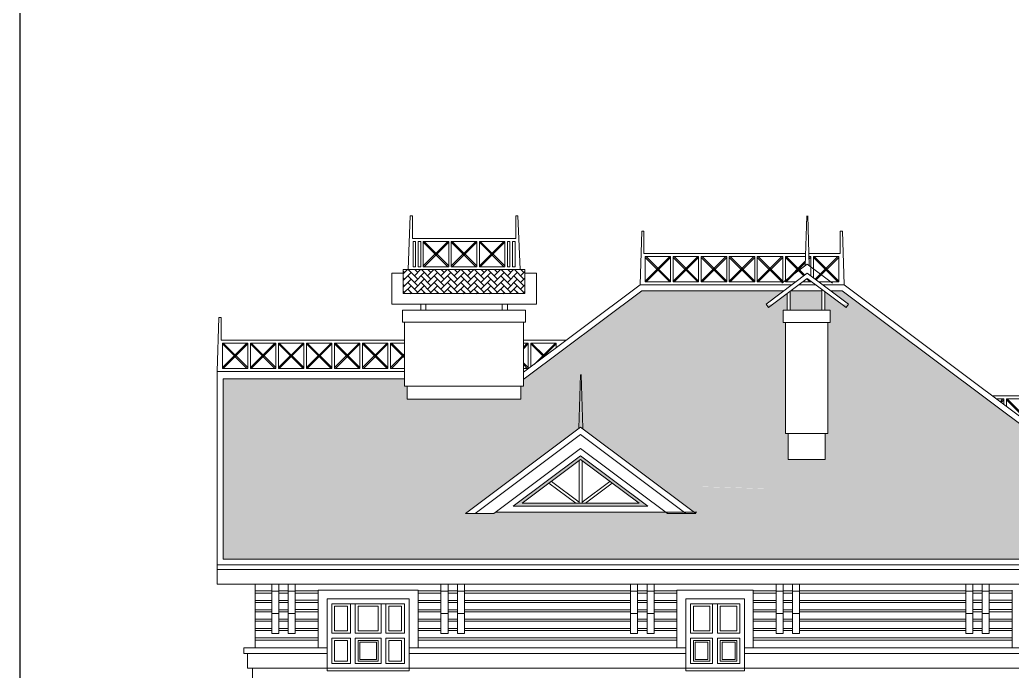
# Model space of a CAD drawing. Header units: inches. Extents: x 50528 to 135443, y 2123 to 51482.
# Drawn here: x 50528 to 67429, y 15214 to 26309 of the extents above; entities that cross this region are included whole.
import ezdxf

# ---------------------------------------------------------------- set-up
doc = ezdxf.new("R2010")
doc.units = ezdxf.units.IN
doc.header["$MEASUREMENT"] = 0
doc.layers.add('hatches', color=8, linetype='Continuous')
doc.layers.add('wall', color=140, linetype='Continuous')

msp = doc.modelspace()

# ---------------------------------------------------------------- hatches: boundary and pattern name
at = {"layer": 'hatches', "ltscale": 50, "true_color": 0xcd6928}
h = msp.add_hatch(dxfattribs=at)
h.set_pattern_fill('AR-HBONE', color=32, scale=20, style=0)
h.paths.add_polyline_path([(57055, 21645), (59129, 21645), (59129, 22056), (57055, 22056)])
h = msp.add_hatch(dxfattribs=at)
h.set_pattern_fill('AR-HBONE', color=32, scale=20, style=0)
h.paths.add_polyline_path([(64187, 21464), (63649, 21464), (63649, 21365), (64187, 21365)], flags=17)
h.paths.add_polyline_path([(60388, 19245), (60388, 19245), (60388, 19245), (60246, 19245), (62041, 17899), (61558, 17899), (61525, 17924), (58633, 17924), (58600, 17899), (58118, 17899), (60079, 19370), (60246, 19245)], flags=16)
h.paths.add_polyline_path([(61841, 17924), (61834, 17924), (61834, 17924), (61832, 17930)], flags=0)
h.paths.add_polyline_path([(60079, 18883), (61225, 18024), (58933, 18024)], flags=0)
h.paths.add_polyline_path([(60079, 18821), (61075, 18074), (59083, 18074)], flags=0)
h.paths.add_polyline_path([(60677, 19676), (61802, 19642)], flags=16)
h.paths.add_polyline_path([(62123, 18355), (63248, 18321), (63349, 18321), (62224, 18355)], flags=16)
h.paths.add_polyline_path([(63599, 21464), (63599, 21649), (63353, 21464)], flags=17)
h.paths.add_polyline_path([(64187, 21464), (64187, 21695), (63661, 21695), (63649, 21686), (63649, 21464)], flags=17)
h.paths.add_polyline_path([(64237, 21680), (64237, 21464), (64526, 21464)], flags=17)
h.paths.add_polyline_path([(59061, 20070), (59061, 19849), (57126, 19849), (57126, 20070), (57081, 20070), (57081, 20191), (53990, 20191), (53990, 17124), (70629, 17124), (64534, 21695), (64335, 21695), (64642, 21464), (64237, 21464), (64237, 21365), (64328, 21365), (64328, 21154), (64290, 21154), (64290, 19265), (64245, 19265), (64245, 18821), (63613, 18821), (63613, 19265), (63568, 19265), (63568, 21154), (63530, 21154), (63530, 21365), (63599, 21365), (63599, 21464), (63237, 21464), (63544, 21695), (61124, 21695), (59119, 20191), (59104, 20191), (59104, 20070)])
h.paths.add_polyline_path([(62797, 17698), (63451, 17698)], flags=16)

# ---------------------------------------------------------------- linework, layer by layer
msp.add_line((50528, 51482), (50528, 2123))
at = {"layer": 'wall', "color": 7, "linetype": 'Continuous', "lineweight": 15, "ltscale": 0.13, "true_color": 0xffffff}
for p, q in [((57177, 22970, -45), (57140, 22054, -45)), ((57177, 22970, -45), (57214, 22970, -45)), ((57214, 22970, -45), (57214, 22584, -45)), ((58973, 22970, -45), (58973, 22584, -45)), ((58973, 22970, -45), (59010, 22970, -45)), ((59010, 22970, -45), (59047, 22054, -45)), ((63932, 22970, -45), (63906, 22121, -45)), ((63947, 22970, -45), (63973, 22121, -45)), ((63947, 22970, -45), (63973, 22121, -45)), ((61120, 22711, -45), (61091, 21795, -45)), ((61120, 22711, -45), (61156, 22711, -45)), ((61156, 22711, -45), (61156, 22327, -45)), ((64502, 22711, -45), (64502, 22327, -45)), ((64539, 22711, -45), (64502, 22711, -45)), ((64539, 22711, -45), (64568, 21795, -45)), ((58973, 22584, -45), (57214, 22584, -45)), ((57267, 22534, -45), (57225, 22534, -45)), ((57225, 22534, -45), (57225, 22102, -45)), ((57267, 22534, -45), (57267, 22102, -45)), ((57312, 22534, -45), (57312, 22102, -45)), ((57355, 22534, -45), (57312, 22534, -45)), ((57355, 22534, -45), (57355, 22102, -45)), ((57355, 22534, -45), (57355, 22102, -45)), ((57355, 22534, -45), (57355, 22102, -45)), ((57400, 22116, -45), (57818, 22534, -45)), ((57832, 22534, -45), (57400, 22534, -45)), ((57400, 22534, -45), (57400, 22102, -45)), ((57400, 22520, -45), (57818, 22102, -45)), ((57414, 22534, -45), (57832, 22116, -45)), ((57414, 22102, -45), (57832, 22520, -45)), ((57832, 22534, -45), (57832, 22102, -45)), ((57832, 22534, -45), (57832, 22102, -45)), ((57877, 22116, -45), (58296, 22534, -45)), ((58310, 22534, -45), (57877, 22534, -45)), ((57877, 22534, -45), (57877, 22102, -45)), ((57877, 22520, -45), (58296, 22102, -45)), ((57891, 22534, -45), (58310, 22116, -45)), ((57891, 22102, -45), (58310, 22520, -45)), ((58310, 22534, -45), (58310, 22102, -45)), ((58310, 22534, -45), (58310, 22102, -45)), ((58355, 22116, -45), (58773, 22534, -45)), ((58787, 22534, -45), (58355, 22534, -45)), ((58355, 22534, -45), (58355, 22102, -45)), ((58355, 22520, -45), (58773, 22102, -45)), ((58369, 22534, -45), (58787, 22116, -45)), ((58369, 22102, -45), (58787, 22520, -45)), ((58787, 22534, -45), (58787, 22102, -45)), ((58787, 22534, -45), (58787, 22102, -45)), ((58832, 22534, -45), (58832, 22102, -45)), ((58832, 22534, -45), (58875, 22534, -45)), ((58832, 22534, -45), (58832, 22102, -45)), ((58875, 22534, -45), (58875, 22102, -45)), ((58920, 22534, -45), (58962, 22534, -45)), ((58920, 22534, -45), (58920, 22102, -45)), ((58962, 22534, -45), (58962, 22102, -45)), ((61156, 22327, -45), (63915, 22327, -45)), ((63965, 22327, -45), (64502, 22327, -45)), ((61597, 22277, -45), (61179, 21860, -45)), ((61179, 22277, -45), (61179, 21845, -45)), ((61179, 22277, -45), (61612, 22277, -45)), ((61597, 21845, -45), (61179, 22263, -45)), ((61612, 21860, -45), (61193, 22277, -45)), ((61612, 22263, -45), (61193, 21845, -45)), ((61326, 22277, -45), (61612, 22277, -45)), ((61612, 22277, -45), (61612, 21845, -45)), ((61657, 22277, -45), (61657, 21845, -45)), ((61657, 22277, -45), (61657, 21845, -45)), ((62075, 22277, -45), (61657, 21860, -45)), ((61657, 22277, -45), (62089, 22277, -45)), ((62075, 21845, -45), (61657, 22263, -45)), ((62089, 21860, -45), (61671, 22277, -45)), ((62089, 22263, -45), (61671, 21845, -45)), ((61804, 22277, -45), (62089, 22277, -45)), ((62089, 22277, -45), (62089, 21845, -45)), ((62134, 22277, -45), (62134, 21845, -45)), ((62134, 22277, -45), (62134, 21845, -45)), ((62553, 22277, -45), (62134, 21860, -45)), ((62134, 22277, -45), (62567, 22277, -45)), ((62553, 21845, -45), (62134, 22263, -45)), ((62567, 21860, -45), (62148, 22277, -45)), ((62567, 22263, -45), (62148, 21845, -45)), ((62281, 22277, -45), (62567, 22277, -45)), ((62567, 22277, -45), (62567, 21845, -45)), ((62612, 22277, -45), (62612, 21845, -45)), ((62612, 22277, -45), (62612, 21845, -45)), ((63030, 22277, -45), (62612, 21860, -45)), ((62612, 22277, -45), (63044, 22277, -45)), ((63030, 21845, -45), (62612, 22263, -45)), ((63044, 21860, -45), (62626, 22277, -45)), ((63044, 22263, -45), (62626, 21845, -45)), ((63044, 22277, -45), (63044, 21845, -45)), ((63089, 22277, -45), (63089, 21845, -45)), ((63089, 22277, -45), (63089, 21845, -45)), ((63508, 22277, -45), (63089, 21860, -45)), ((63089, 22277, -45), (63522, 22277, -45)), ((63508, 21845, -45), (63089, 22263, -45)), ((63522, 21860, -45), (63103, 22277, -45)), ((63522, 22263, -45), (63103, 21845, -45)), ((63507, 21822, -45), (63940, 22146, -45)), ((63522, 22277, -45), (63522, 21845, -45)), ((63567, 22277, -45), (63567, 21845, -45)), ((63567, 22277, -45), (63567, 21845, -45)), ((63567, 22277, -45), (63913, 22277, -45)), ((63882, 21948, -45), (63567, 22263, -45)), ((63911, 22203, -45), (63567, 21860, -45)), ((63898, 21960, -45), (63581, 22277, -45)), ((63910, 22174, -45), (63581, 21845, -45)), ((64372, 21822, -45), (63940, 22146, -45)), ((63966, 22277, -45), (63999, 22277, -45)), ((63985, 22277, -45), (63967, 22259, -45)), ((63999, 22263, -45), (63968, 22232, -45)), ((63999, 22277, -45), (63999, 21947, -45)), ((64044, 22277, -45), (64044, 21913, -45)), ((64044, 22277, -45), (64044, 21913, -45)), ((64044, 22277, -45), (64477, 22277, -45)), ((64463, 21845, -45), (64044, 22263, -45)), ((64477, 21860, -45), (64058, 22277, -45)), ((64463, 22277, -45), (64075, 21890, -45)), ((64477, 22263, -45), (64091, 21878, -45)), ((64477, 22277, -45), (64477, 21845, -45)), ((56861, 21464, -45), (56861, 21991, -45)), ((56861, 21991, -45), (57056, 21991, -45)), ((59129, 22056, -45), (57055, 22056, -45)), ((57267, 22102, -45), (57225, 22102, -45)), ((57355, 22102, -45), (57312, 22102, -45)), ((57400, 22102, -45), (57832, 22102, -45)), ((57877, 22102, -45), (58310, 22102, -45)), ((58355, 22102, -45), (58787, 22102, -45)), ((58832, 22102, -45), (58875, 22102, -45)), ((58920, 22102, -45), (58962, 22102, -45)), ((59130, 21991, -45), (59326, 21991, -45)), ((59326, 21464, -45), (59326, 21991, -45)), ((63237, 21464, -45), (63940, 21991, -45)), ((64642, 21464, -45), (63940, 21991, -45)), ((64642, 21464, -45), (63940, 21991, -45)), ((61612, 21845, -45), (61179, 21845, -45)), ((62089, 21845, -45), (61657, 21845, -45)), ((62567, 21845, -45), (62134, 21845, -45)), ((63044, 21845, -45), (62612, 21845, -45)), ((63522, 21845, -45), (63089, 21845, -45)), ((63279, 21408, -45), (63940, 21904, -45)), ((63745, 21845, -45), (63567, 21845, -45)), ((64017, 21845, -45), (63862, 21845, -45)), ((63985, 21845, -45), (63932, 21898, -45)), ((64600, 21408, -45), (63940, 21904, -45)), ((63999, 21859, -45), (63999, 21845, -45)), ((64477, 21845, -45), (64134, 21845, -45)), ((59104, 20305, -43), (61091, 21795, -43)), ((59119, 20191, -43), (61124, 21695, -43)), ((63678, 21795, -45), (61091, 21795, -45)), ((63544, 21695, -45), (61124, 21695, -45)), ((63599, 21649, -45), (63599, 21365, -45)), ((63599, 21649, -45), (63599, 21365, -45)), ((63649, 21686, -45), (63649, 21365, -45)), ((63649, 21686, -45), (63649, 21365, -45)), ((64187, 21695, -45), (63661, 21695, -45)), ((64085, 21795, -45), (63794, 21795, -45)), ((64187, 21718, -45), (64187, 21365, -45)), ((64187, 21718, -45), (64187, 21365, -45)), ((64568, 21795, -45), (64201, 21795, -45)), ((64237, 21680, -45), (64237, 21365, -45)), ((64237, 21680, -45), (64237, 21365, -45)), ((64534, 21695, -45), (64335, 21695, -45)), ((70629, 17124, -43), (64534, 21695, -43)), ((70929, 17024, -43), (64568, 21795, -43)), ((56861, 21464, -45), (59326, 21464, -45)), ((59142, 21366, -45), (57045, 21366, -45)), ((57045, 21366, -45), (57045, 21157, -45)), ((57356, 21366, -45), (57356, 21464, -45)), ((57443, 21464, -45), (57443, 21366, -45)), ((58744, 21464, -45), (58744, 21366, -45)), ((58831, 21366, -45), (58831, 21464, -45)), ((59142, 21366, -45), (59142, 21157, -45)), ((63237, 21464, -45), (63279, 21408, -45)), ((63530, 21365, -45), (63530, 21154, -45)), ((64328, 21365, -45), (63530, 21365, -45)), ((64328, 21365, -45), (64328, 21154, -45)), ((64600, 21408, -45), (64642, 21464, -45)), ((53918, 21236, -42), (53890, 20320, -42)), ((53918, 21236, -42), (53955, 21236, -42)), ((53955, 21236, -42), (53955, 20852, -42)), ((59142, 21157, -45), (57045, 21157, -45)), ((57081, 20070, -45), (57081, 21157, -45)), ((59104, 20070, -45), (59104, 21157, -45)), ((64328, 21154, -45), (63530, 21154, -45)), ((63568, 19265, -45), (63568, 21154, -45)), ((64290, 19265, -45), (64290, 21154, -45)), ((53955, 20852, -42), (57081, 20852, -42)), ((54396, 20802, -42), (53978, 20385, -42)), ((53978, 20802, -42), (53978, 20370, -42)), ((53978, 20802, -42), (54410, 20802, -42)), ((54410, 20385, -42), (53992, 20802, -42)), ((54125, 20802, -42), (54410, 20802, -42)), ((54410, 20802, -42), (54410, 20370, -42)), ((54455, 20802, -42), (54455, 20370, -42)), ((54455, 20802, -42), (54455, 20370, -42)), ((54873, 20802, -42), (54455, 20385, -42)), ((54455, 20802, -42), (54888, 20802, -42)), ((54888, 20385, -42), (54469, 20802, -42)), ((54602, 20802, -42), (54888, 20802, -42)), ((54888, 20802, -42), (54888, 20370, -42)), ((54933, 20802, -42), (54933, 20370, -42)), ((54933, 20802, -42), (54933, 20370, -42)), ((55351, 20802, -42), (54933, 20385, -42)), ((54933, 20802, -42), (55365, 20802, -42)), ((55365, 20385, -42), (54947, 20802, -42)), ((55080, 20802, -42), (55365, 20802, -42)), ((55365, 20802, -42), (55365, 20370, -42)), ((55410, 20802, -42), (55410, 20370, -42)), ((55410, 20802, -42), (55410, 20370, -42)), ((55829, 20802, -42), (55410, 20385, -42)), ((55410, 20802, -42), (55843, 20802, -42)), ((55843, 20385, -42), (55424, 20802, -42)), ((55843, 20802, -42), (55843, 20370, -42)), ((55888, 20802, -42), (55888, 20370, -42)), ((55888, 20802, -42), (55888, 20370, -42)), ((55888, 20802, -42), (56320, 20802, -42)), ((56306, 20802, -42), (55888, 20385, -42)), ((56320, 20385, -42), (55902, 20802, -42)), ((56320, 20802, -42), (56320, 20370, -42)), ((56365, 20802, -42), (56365, 20370, -42)), ((56784, 20802, -42), (56365, 20385, -42)), ((56365, 20802, -42), (56365, 20370, -42)), ((56365, 20802, -42), (56798, 20802, -42)), ((56798, 20385, -42), (56379, 20802, -42)), ((56798, 20802, -42), (56798, 20370, -42)), ((56843, 20802, -42), (56843, 20370, -42)), ((56843, 20802, -42), (56843, 20370, -42)), ((56843, 20802, -42), (57081, 20802, -42)), ((57081, 20579, -42), (56857, 20802, -42)), ((59104, 20852, -47), (59834, 20852, -47)), ((59171, 20802, -47), (59104, 20735, -47)), ((59104, 20802, -47), (59185, 20802, -47)), ((59185, 20802, -47), (59185, 20370, -47)), ((59230, 20802, -47), (59230, 20448, -47)), ((59230, 20802, -47), (59230, 20400, -47)), ((59230, 20802, -47), (59663, 20802, -47)), ((59469, 20578, -47), (59245, 20802, -47)), ((59649, 20802, -47), (59291, 20445, -47)), ((59663, 20802, -47), (59663, 20724, -47)), ((54396, 20370, -42), (53978, 20788, -42)), ((54410, 20788, -42), (53992, 20370, -42)), ((54873, 20370, -42), (54455, 20788, -42)), ((54888, 20788, -42), (54469, 20370, -42)), ((55351, 20370, -42), (54933, 20788, -42)), ((55365, 20788, -42), (54947, 20370, -42)), ((55829, 20370, -42), (55410, 20788, -42)), ((55843, 20788, -42), (55424, 20370, -42)), ((56306, 20370, -42), (55888, 20788, -42)), ((56320, 20788, -42), (55902, 20370, -42)), ((56784, 20370, -42), (56365, 20788, -42)), ((56798, 20788, -42), (56379, 20370, -42)), ((57081, 20550, -42), (56843, 20788, -42)), ((57081, 20622, -42), (56843, 20385, -42)), ((59185, 20788, -47), (59104, 20707, -47)), ((59453, 20566, -47), (59230, 20788, -47)), ((59663, 20788, -47), (59404, 20530, -47)), ((57081, 20594, -42), (56857, 20370, -42)), ((59185, 20385, -47), (59104, 20466, -47)), ((57081, 20320, -46), (53890, 20320, -46)), ((53890, 16694, -46), (53890, 20320, -42)), ((57081, 20320, -42), (53890, 20320, -42)), ((54410, 20370, -42), (53978, 20370, -42)), ((54888, 20370, -42), (54455, 20370, -42)), ((55365, 20370, -42), (54933, 20370, -42)), ((55843, 20370, -42), (55410, 20370, -42)), ((56320, 20370, -42), (55888, 20370, -42)), ((56798, 20370, -42), (56365, 20370, -42)), ((57081, 20370, -42), (56843, 20370, -42)), ((59171, 20370, -47), (59104, 20438, -47)), ((59185, 20370, -47), (59104, 20370, -47)), ((53990, 17124, -45), (53990, 20191, -41)), ((57081, 20191, -41), (53990, 20191, -41)), ((59119, 20191, -41), (59104, 20191, -41)), ((60075, 20264, -39), (60047, 19351, -39)), ((60075, 20264, -39), (60089, 20265, -39)), ((60089, 20264, -39), (60117, 19351, -39)), ((59104, 20070, -45), (57081, 20070, -45)), ((57126, 20070, -45), (57126, 19849, -45)), ((59061, 20070, -45), (59061, 19849, -45)), ((57126, 19849, -45), (59061, 19849, -45)), ((69697, 19902, -41), (67091, 19902, -41)), ((67287, 19852, -41), (67158, 19852, -41)), ((67224, 19803, -41), (67273, 19852, -41)), ((67240, 19791, -41), (67287, 19838, -41)), ((67287, 19852, -41), (67287, 19756, -41)), ((67287, 19852, -41), (67287, 19756, -41)), ((67765, 19852, -41), (67332, 19852, -41)), ((67332, 19852, -41), (67332, 19722, -41)), ((67332, 19838, -41), (67750, 19420, -41)), ((67346, 19852, -41), (67765, 19434, -41)), ((58118, 17899, -42), (60079, 19370, -42)), ((62041, 17899, -42), (60079, 19370, -42)), ((58285, 17899, -42), (60079, 19245, -42)), ((61874, 17899, -42), (60079, 19245, -42)), ((64290, 19265, -45), (63568, 19265, -45)), ((63613, 19265, -45), (63613, 18821, -45)), ((64245, 19265, -45), (64245, 18821, -45)), ((58600, 17899, -42), (60079, 19008, -42)), ((60079, 19008, -42), (61558, 17899, -42)), ((58933, 18024, -42), (60079, 18883, -42)), ((59083, 18074, -42), (60079, 18821, -42)), ((60054, 18802, -42), (60054, 18074, -42)), ((61225, 18024, -42), (60079, 18883, -42)), ((61075, 18074, -42), (60079, 18821, -42)), ((60104, 18802, -42), (60104, 18074, -42)), ((63613, 18821, -45), (64245, 18821, -45)), ((60054, 18092, -42), (59581, 18447, -42)), ((60104, 18092, -42), (60577, 18447, -42)), ((59996, 18074, -42), (59540, 18416, -42)), ((60163, 18074, -42), (60619, 18416, -42)), ((58633, 17924, -42), (61525, 17924, -42)), ((58933, 18024, -42), (61225, 18024, -42)), ((59083, 18074, -42), (61075, 18074, -42)), ((62056, 17924, -42), (61525, 17924, -42)), ((58118, 17899, -42), (58600, 17899, -42)), ((61558, 17899, -42), (62041, 17899, -42)), ((70629, 17124, -40), (53990, 17124, -40)), ((70929, 17024, -40), (53890, 17024, -40)), ((53890, 16944, -40), (70869, 16944, -40)), ((53890, 16694, -45), (70869, 16694, -45)), ((54538, 16694, -43), (54538, 15610, -43)), ((54820, 16582, -45), (54538, 16582, -45)), ((54820, 16694, -38), (54820, 15857, -38)), ((54820, 16574, -38), (54940, 16574, -38)), ((54940, 16694, -38), (54940, 15857, -38)), ((55100, 16582, -45), (54940, 16582, -45)), ((55100, 16694, -40), (55100, 15857, -40)), ((55100, 16574, -40), (55220, 16574, -40)), ((55220, 16694, -40), (55220, 15857, -40)), ((55610, 16582, -40), (55220, 16582, -38)), ((55610, 16594, -42), (55610, 15610, -42)), ((55610, 16594, -42), (57310, 16594, -42)), ((57310, 16594, -42), (57310, 15610, -42)), ((57701, 16582, -42), (57310, 16582, -42)), ((57701, 16694, -42), (57701, 15857, -42)), ((57821, 16574, -42), (57701, 16574, -42)), ((57821, 16694, -42), (57821, 15857, -42)), ((57981, 16582, -42), (57821, 16582, -42)), ((57981, 16694, -40), (57981, 15857, -40)), ((58101, 16574, -40), (57981, 16574, -40)), ((58101, 16694, -40), (58101, 15857, -40)), ((60929, 16582, -49), (58101, 16582, -42)), ((60929, 16694, -45), (60929, 15857, -45)), ((60929, 16574, -45), (61049, 16574, -45)), ((61049, 16694, -45), (61049, 15857, -45)), ((61210, 16582, -47), (61049, 16582, -47)), ((61210, 16694, -47), (61210, 15857, -47)), ((61210, 16574, -47), (61330, 16574, -47)), ((61330, 16694, -47), (61330, 15857, -47)), ((61720, 16582, -41), (61330, 16582, -47)), ((61720, 16594, -47), (61720, 15610, -47)), ((61720, 16594, -47), (63020, 16594, -47)), ((63020, 16594, -47), (63020, 15610, -47)), ((63020, 16582, -41), (63410, 16582, -47)), ((63410, 16694, -47), (63410, 15857, -47)), ((63530, 16574, -47), (63410, 16574, -47)), ((63530, 16694, -47), (63530, 15857, -47)), ((63530, 16582, -47), (63690, 16582, -47)), ((63690, 16694, -45), (63690, 15857, -45)), ((63810, 16574, -45), (63690, 16574, -45)), ((63810, 16694, -45), (63810, 15857, -45)), ((63810, 16582, -48), (66639, 16582, -33)), ((66639, 16694, -49), (66639, 15857, -49)), ((66639, 16574, -49), (66759, 16574, -49)), ((66759, 16694, -49), (66759, 15857, -49)), ((66919, 16582, -51), (66759, 16582, -51)), ((66919, 16694, -51), (66919, 15857, -51)), ((66919, 16574, -51), (67039, 16574, -51)), ((67039, 16694, -51), (67039, 15857, -51)), ((67429, 16582, -45), (67039, 16582, -51)), ((67429, 16594, -45), (67429, 15610, -45)), ((54538, 16544, -43), (54820, 16544, -43)), ((54538, 16417, -43), (54820, 16417, -43)), ((54940, 16544, -43), (55100, 16544, -43)), ((54940, 16417, -43), (55100, 16417, -43)), ((55610, 16544, -40), (55220, 16544, -38)), ((55610, 16422, -40), (55220, 16422, -38)), ((55760, 16444, -42), (55760, 15219, -36)), ((55760, 16444, -42), (57160, 16444, -42)), ((57160, 16444, -42), (57160, 15219, -36)), ((57310, 16544, -40), (57701, 16544, -40)), ((57310, 16418, -40), (57701, 16418, -40)), ((57821, 16544, -40), (57981, 16544, -40)), ((57821, 16418, -40), (57981, 16418, -40)), ((58101, 16544, -40), (60929, 16544, -47)), ((58101, 16418, -40), (60929, 16418, -47)), ((61049, 16544, -45), (61210, 16544, -45)), ((61049, 16417, -45), (61210, 16417, -45)), ((61330, 16544, -45), (61720, 16544, -39)), ((61330, 16417, -45), (61720, 16417, -39)), ((61870, 16444, -47), (61870, 15219, -47)), ((61870, 16444, -47), (62870, 16444, -47)), ((62870, 16444, -47), (62870, 15219, -47)), ((63410, 16544, -45), (63020, 16544, -39)), ((63410, 16417, -45), (63020, 16417, -39)), ((63690, 16544, -45), (63530, 16544, -45)), ((63690, 16417, -45), (63530, 16417, -45)), ((66639, 16544, -31), (63810, 16544, -46)), ((66639, 16417, -31), (63810, 16419, -46)), ((66759, 16544, -49), (66919, 16544, -49)), ((66759, 16421, -49), (66919, 16421, -49)), ((67039, 16544, -49), (67429, 16544, -43)), ((67039, 16421, -49), (67429, 16421, -43)), ((54538, 16384, -43), (54820, 16384, -43)), ((54538, 16260, -43), (54820, 16260, -43)), ((54940, 16384, -43), (55100, 16384, -43)), ((54940, 16260, -43), (55100, 16260, -43)), ((55610, 16384, -40), (55220, 16384, -38)), ((55610, 16262, -40), (55220, 16262, -38)), ((57080, 16359, -42), (55840, 16359, -42)), ((55840, 16359, -42), (55840, 15859, -42)), ((55890, 16319, -42), (55890, 15899, -42)), ((56110, 16319, -42), (55890, 16319, -42)), ((56110, 16319, -42), (56110, 15899, -42)), ((56160, 16359, -42), (56160, 15859, -42)), ((56160, 16359, -42), (56160, 15859, -42)), ((56240, 16359, -42), (56240, 15859, -42)), ((56630, 16319, -42), (56290, 16319, -42)), ((56290, 16319, -42), (56290, 15899, -42)), ((56630, 16319, -42), (56630, 15899, -42)), ((56680, 16359, -42), (56680, 15859, -42)), ((56760, 16359, -42), (56760, 15899, -42)), ((56760, 16359, -42), (56760, 15859, -42)), ((57030, 16319, -42), (56810, 16319, -42)), ((56810, 16319, -42), (56810, 15899, -42)), ((57030, 16319, -42), (57030, 15899, -42)), ((57080, 16359, -42), (57080, 15859, -42)), ((57310, 16384, -40), (57701, 16384, -40)), ((57310, 16260, -40), (57701, 16261, -40)), ((57821, 16384, -40), (57981, 16384, -40)), ((57821, 16261, -40), (57981, 16261, -40)), ((58101, 16384, -40), (60929, 16384, -47)), ((58101, 16261, -40), (60929, 16261, -47)), ((61049, 16384, -45), (61210, 16384, -45)), ((61049, 16260, -45), (61210, 16260, -45)), ((61330, 16384, -45), (61720, 16384, -39)), ((61330, 16260, -45), (61720, 16260, -39)), ((62790, 16359, -47), (61950, 16359, -47)), ((61950, 16359, -47), (61950, 15859, -47)), ((61950, 16359, -47), (61950, 15859, -47)), ((62278, 16319, -47), (62000, 16319, -47)), ((62000, 16319, -47), (62000, 15899, -47)), ((62278, 16319, -47), (62278, 15899, -47)), ((62328, 16359, -47), (62328, 15859, -47)), ((62408, 16359, -47), (62408, 15899, -47)), ((62408, 16359, -47), (62408, 15859, -47)), ((62740, 16319, -47), (62458, 16319, -47)), ((62458, 16319, -47), (62458, 15899, -47)), ((62740, 16319, -47), (62740, 15899, -47)), ((62790, 16359, -47), (62790, 15859, -47)), ((63410, 16384, -45), (63020, 16384, -39)), ((63410, 16260, -45), (63020, 16260, -39)), ((63690, 16384, -45), (63530, 16384, -45)), ((63690, 16260, -45), (63530, 16260, -45)), ((66639, 16384, -31), (63810, 16384, -46)), ((66639, 16260, -31), (63810, 16261, -46)), ((66759, 16384, -49), (66919, 16384, -49)), ((66759, 16262, -49), (66919, 16262, -49)), ((67039, 16384, -49), (67429, 16384, -43)), ((67039, 16262, -49), (67429, 16262, -43)), ((54538, 16224, -43), (54820, 16224, -43)), ((54538, 16100, -43), (54820, 16100, -43)), ((54538, 16064, -43), (54820, 16064, -43)), ((54820, 16194, -38), (54940, 16194, -38)), ((54940, 16224, -43), (55100, 16224, -43)), ((54940, 16100, -43), (55100, 16100, -43)), ((54940, 16064, -43), (55100, 16064, -43)), ((55100, 16194, -40), (55220, 16194, -40)), ((55610, 16224, -40), (55220, 16224, -38)), ((55610, 16102, -40), (55220, 16102, -38)), ((55610, 16064, -40), (55220, 16064, -38)), ((57310, 16224, -40), (57701, 16224, -40)), ((57310, 16100, -40), (57701, 16100, -40)), ((57310, 16064, -40), (57701, 16064, -40)), ((57821, 16194, -42), (57701, 16194, -42)), ((57821, 16224, -40), (57981, 16224, -40)), ((57821, 16101, -40), (57981, 16101, -40)), ((57821, 16064, -40), (57981, 16064, -40)), ((58101, 16194, -40), (57981, 16194, -40)), ((58101, 16224, -40), (60929, 16224, -47)), ((58101, 16101, -40), (60929, 16101, -47)), ((58101, 16064, -40), (60929, 16064, -47)), ((60929, 16194, -45), (61049, 16194, -45)), ((61049, 16224, -45), (61210, 16224, -45)), ((61049, 16100, -45), (61210, 16100, -45)), ((61049, 16064, -45), (61210, 16064, -45)), ((61210, 16194, -47), (61330, 16194, -47)), ((61330, 16224, -45), (61720, 16224, -39)), ((61330, 16100, -45), (61720, 16100, -39)), ((61330, 16064, -45), (61720, 16064, -39)), ((63410, 16224, -45), (63020, 16224, -39)), ((63410, 16100, -45), (63020, 16100, -39)), ((63410, 16064, -45), (63020, 16064, -39)), ((63530, 16194, -47), (63410, 16194, -47)), ((63690, 16224, -45), (63530, 16224, -45)), ((63690, 16100, -45), (63530, 16100, -45)), ((63690, 16064, -45), (63530, 16064, -45)), ((63810, 16194, -45), (63690, 16194, -45)), ((66639, 16224, -31), (63810, 16224, -46)), ((66639, 16100, -31), (63810, 16101, -46)), ((66639, 16064, -31), (63810, 16064, -46)), ((66639, 16194, -49), (66759, 16194, -49)), ((66759, 16224, -49), (66919, 16224, -49)), ((66759, 16102, -49), (66919, 16102, -49)), ((66759, 16064, -49), (66919, 16064, -49)), ((66919, 16194, -51), (67039, 16194, -51)), ((67039, 16224, -49), (67429, 16224, -43)), ((67039, 16102, -49), (67429, 16102, -43)), ((67039, 16064, -49), (67429, 16064, -43)), ((54538, 15940, -43), (54820, 15940, -41)), ((54538, 15904, -43), (54820, 15904, -41)), ((54940, 15940, -40), (55100, 15940, -38)), ((54940, 15904, -40), (55100, 15904, -38)), ((55220, 15940, -37), (55610, 15940, -34)), ((55220, 15904, -37), (55610, 15904, -34)), ((56110, 15899, -42), (55890, 15899, -42)), ((56630, 15899, -42), (56290, 15899, -42)), ((56680, 15899, -42), (56680, 15859, -42)), ((57030, 15899, -42), (56810, 15899, -42)), ((57310, 15940, -42), (57701, 15941, -42)), ((57310, 15904, -42), (57701, 15904, -42)), ((57821, 15941, -42), (57981, 15941, -42)), ((57821, 15904, -42), (57981, 15904, -42)), ((58101, 15941, -42), (60929, 15941, -45)), ((58101, 15904, -42), (60929, 15904, -45)), ((61049, 15941, -45), (61210, 15941, -45)), ((61049, 15904, -45), (61210, 15904, -45)), ((61330, 15941, -45), (61720, 15941, -45)), ((61330, 15904, -45), (61720, 15904, -45)), ((62278, 15899, -47), (62000, 15899, -47)), ((62328, 15899, -47), (62328, 15859, -47)), ((62740, 15899, -47), (62458, 15899, -47)), ((63020, 15941, -45), (63410, 15941, -45)), ((63020, 15904, -45), (63410, 15904, -45)), ((63530, 15941, -45), (63690, 15941, -45)), ((63530, 15904, -45), (63690, 15904, -45)), ((63810, 15941, -45), (66639, 15942, -45)), ((63810, 15904, -45), (66639, 15904, -45)), ((66759, 15942, -45), (66919, 15942, -45)), ((66759, 15904, -45), (66919, 15904, -45)), ((67039, 15942, -45), (67429, 15942, -45)), ((67039, 15904, -45), (67429, 15904, -45)), ((54538, 15780, -43), (55610, 15780, -34)), ((54538, 15743, -43), (55610, 15743, -34)), ((54820, 15857, -38), (54940, 15857, -38)), ((55100, 15857, -40), (55220, 15857, -40)), ((56160, 15859, -42), (55840, 15859, -42)), ((55840, 15779, -42), (56160, 15779, -42)), ((55840, 15779, -42), (56160, 15779, -42)), ((55840, 15779, -42), (55840, 15345, -36)), ((55890, 15739, -42), (55890, 15385, -36)), ((55890, 15739, -42), (56110, 15739, -42)), ((56110, 15739, -42), (56110, 15385, -36)), ((56160, 15779, -42), (56160, 15345, -36)), ((56680, 15859, -42), (56240, 15859, -42)), ((56680, 15779, -42), (56240, 15779, -42)), ((56680, 15779, -42), (56240, 15779, -42)), ((56240, 15779, -42), (56240, 15345, -36)), ((56630, 15739, -42), (56290, 15739, -42)), ((56630, 15739, -42), (56290, 15739, -42)), ((56290, 15739, -42), (56290, 15385, -36)), ((56290, 15739, -42), (56290, 15385, -36)), ((56630, 15739, -42), (56630, 15385, -36)), ((56630, 15739, -42), (56630, 15385, -36)), ((56680, 15779, -42), (56680, 15345, -36)), ((57080, 15859, -42), (56760, 15859, -42)), ((57080, 15859, -42), (56760, 15859, -42)), ((56760, 15779, -42), (56760, 15345, -36)), ((57080, 15779, -42), (56760, 15779, -42)), ((57080, 15779, -42), (56760, 15779, -42)), ((56810, 15739, -42), (56810, 15385, -36)), ((57030, 15739, -42), (56810, 15739, -42)), ((57030, 15739, -42), (57030, 15385, -36)), ((57080, 15779, -42), (57080, 15345, -36)), ((57310, 15780, -42), (61720, 15781, -45)), ((57310, 15743, -42), (61720, 15743, -45)), ((57821, 15857, -42), (57701, 15857, -42)), ((58101, 15857, -40), (57981, 15857, -40)), ((60929, 15857, -45), (61049, 15857, -45)), ((61210, 15857, -47), (61330, 15857, -47)), ((62328, 15859, -47), (61950, 15859, -47)), ((62328, 15779, -47), (61950, 15779, -47)), ((62328, 15779, -47), (61950, 15779, -47)), ((61950, 15779, -47), (61950, 15345, -47)), ((61950, 15779, -47), (61950, 15345, -47)), ((62278, 15739, -47), (62000, 15739, -47)), ((62278, 15739, -47), (62000, 15739, -47)), ((62000, 15739, -47), (62000, 15385, -47)), ((62000, 15739, -47), (62000, 15385, -47)), ((62278, 15739, -47), (62278, 15385, -47)), ((62278, 15739, -47), (62278, 15385, -47)), ((62328, 15779, -47), (62328, 15345, -47)), ((62790, 15859, -47), (62408, 15859, -47)), ((62790, 15859, -47), (62408, 15859, -47)), ((62408, 15779, -47), (62408, 15345, -47)), ((62790, 15779, -47), (62408, 15779, -47)), ((62790, 15779, -47), (62408, 15779, -47)), ((62458, 15739, -47), (62458, 15385, -47)), ((62740, 15739, -47), (62458, 15739, -47)), ((62740, 15739, -47), (62740, 15385, -47)), ((62790, 15779, -47), (62790, 15345, -47)), ((63020, 15781, -45), (67429, 15782, -45)), ((63020, 15743, -45), (67429, 15743, -45)), ((63530, 15857, -47), (63410, 15857, -47)), ((63810, 15857, -45), (63690, 15857, -45)), ((66639, 15857, -49), (66759, 15857, -49)), ((66919, 15857, -51), (67039, 15857, -51)), ((55760, 15610, -38), (54343, 15610, -45)), ((54343, 15610, -43), (54343, 15515, -43)), ((54490, 15610, -43), (55760, 15610, -36)), ((56600, 15709, -42), (56320, 15709, -42)), ((56320, 15709, -42), (56320, 15415, -36)), ((56600, 15709, -42), (56600, 15415, -36)), ((57160, 15610, -42), (61870, 15610, -45)), ((58146, 15610, -45), (60931, 15610, -45)), ((62248, 15709, -47), (62030, 15709, -47)), ((62030, 15709, -47), (62030, 15415, -47)), ((62248, 15709, -47), (62248, 15415, -47)), ((62710, 15709, -47), (62491, 15709, -47)), ((62491, 15709, -47), (62491, 15415, -47)), ((62710, 15709, -47), (62710, 15415, -47)), ((62870, 15610, -45), (67579, 15610, -45)), ((55760, 15515, -36), (54343, 15515, -43)), ((54408, 15265, -43), (54408, 15515, -43)), ((55890, 15385, -36), (56110, 15385, -36)), ((56290, 15385, -36), (56630, 15385, -36)), ((56600, 15415, -36), (56320, 15415, -36)), ((56810, 15385, -36), (57030, 15385, -36)), ((61870, 15515, -45), (57160, 15515, -42)), ((62000, 15385, -47), (62278, 15385, -47)), ((62248, 15415, -47), (62030, 15415, -47)), ((62458, 15385, -47), (62740, 15385, -47)), ((62710, 15415, -47), (62491, 15415, -47)), ((67579, 15515, -45), (62870, 15515, -45)), ((55760, 15265, -36), (54408, 15265, -43)), ((54490, 15265, -45), (54490, 14502, -44)), ((57160, 15265, -36), (55760, 15265, -36)), ((57160, 15219, -36), (55760, 15219, -36)), ((56160, 15345, -36), (55840, 15345, -36)), ((56680, 15345, -36), (56240, 15345, -36)), ((57080, 15345, -36), (56760, 15345, -36)), ((61870, 15265, -45), (57160, 15265, -36)), ((62870, 15265, -47), (61870, 15265, -47)), ((62870, 15219, -47), (61870, 15219, -47)), ((62328, 15345, -47), (61950, 15345, -47)), ((62790, 15345, -47), (62408, 15345, -47)), ((67579, 15265, -45), (62870, 15265, -47))]:
    msp.add_line(p, q, dxfattribs=at)
at = {"layer": 'wall', "color": 7, "linetype": 'Continuous', "lineweight": 15, "ltscale": 0.13, "true_color": 0xffffff, "elevation": -45}
msp.add_lwpolyline([(59129, 21645), (59129, 22056), (57055, 22056), (57055, 21645), (59129, 21645), (59129, 21645)], dxfattribs=at)

doc.saveas('drawing.dxf')
